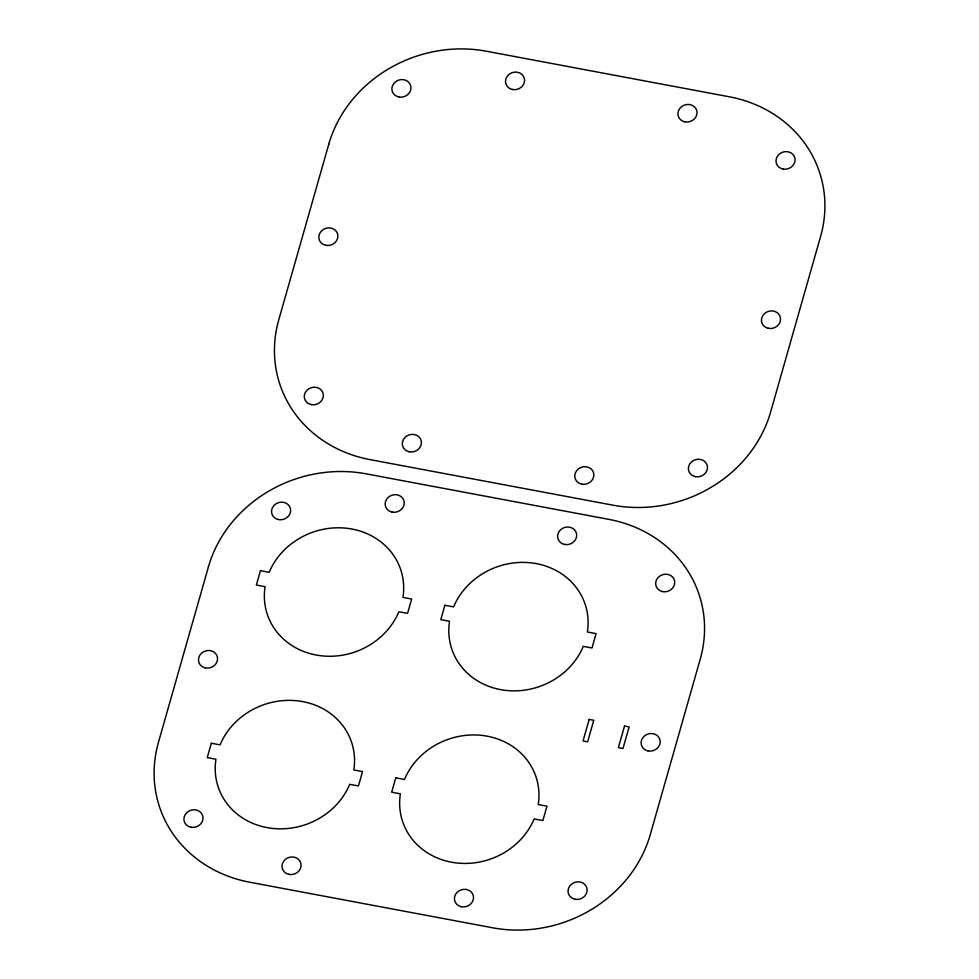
<?xml version="1.0" encoding="UTF-8"?>
<svg xmlns="http://www.w3.org/2000/svg" width="979" height="979" viewBox="0 0 979 979"><rect width="100%" height="100%" fill="white"/><g stroke="black" fill="none" stroke-linecap="round" stroke-linejoin="round"><path stroke-width="1.47" d="M208.392 566.951L158.439 742.4A130.097 117.419 -18.8 0 0 249.755 882.226L492.596 927.774A130.097 117.419 -18.8 0 0 650.264 834.646L700.218 659.197A130.097 117.419 -18.8 0 0 608.901 519.372L366.06 473.824A130.097 117.419 -18.8 0 0 208.392 566.951M328.736 144.354L278.782 319.803A130.097 117.419 -18.8 0 0 370.099 459.628L612.94 505.176A130.097 117.419 -18.8 0 0 770.608 412.049L820.561 236.6A130.097 117.419 -18.8 0 0 729.245 96.774L486.404 51.226A130.097 117.419 -18.8 0 0 328.736 144.354M211.329 743.232L207.242 757.599L215.955 759.227A70.341 63.5 -18.8 0 0 266.937 827.585A70.341 63.5 -18.8 0 0 349.711 784.314L358.424 785.953L362.511 771.599L353.798 769.959A70.341 63.5 -18.8 0 0 302.817 701.613A70.341 63.5 -18.8 0 0 220.042 744.872L211.329 743.232M260.463 570.671L256.376 585.026L265.089 586.666A70.341 63.5 -18.8 0 0 316.082 655.012A70.341 63.5 -18.8 0 0 398.857 611.753L407.57 613.38L411.657 599.026L402.944 597.398A70.341 63.5 -18.8 0 0 351.95 529.039A70.341 63.5 -18.8 0 0 269.188 572.311L260.463 570.671M395.761 777.828L391.673 792.182L400.387 793.822A70.341 63.5 -18.8 0 0 451.368 862.181A70.341 63.5 -18.8 0 0 534.142 818.909L542.868 820.549L546.955 806.182L538.23 804.554A70.341 63.5 -18.8 0 0 487.248 736.196A70.341 63.5 -18.8 0 0 404.474 779.468L395.761 777.828M444.894 605.267L440.807 619.621L449.532 621.261A70.341 63.5 -18.8 0 0 500.514 689.608A70.341 63.5 -18.8 0 0 583.288 646.348L592.001 647.976L596.089 633.621L587.376 631.981A70.341 63.5 -18.8 0 0 536.394 563.635A70.341 63.5 -18.8 0 0 453.62 606.894L444.894 605.267M589.174 719.418L583.031 740.981L587.633 741.849L593.776 720.275L589.174 719.418M624.516 726.051L618.373 747.613L622.987 748.482L629.13 726.907L624.516 726.051M311.138 404.584A9.631 8.701 -18.8 0 0 323.082 393.387A9.631 8.701 -18.8 0 0 307.21 390.034A9.631 8.701 -18.8 0 0 311.138 404.584M409.185 451.772A9.631 8.701 -18.8 0 0 421.141 440.562A9.631 8.701 -18.8 0 0 405.269 437.209A9.631 8.701 -18.8 0 0 409.185 451.772M581.624 484.103A9.631 8.701 -18.8 0 0 593.58 472.906A9.631 8.701 -18.8 0 0 577.708 469.553A9.631 8.701 -18.8 0 0 581.624 484.103M695.249 476.626A9.631 8.701 -18.8 0 0 707.205 465.429A9.631 8.701 -18.8 0 0 691.333 462.076A9.631 8.701 -18.8 0 0 695.249 476.626M782.857 168.988A9.631 8.701 -18.8 0 0 794.801 157.79A9.631 8.701 -18.8 0 0 778.941 154.437A9.631 8.701 -18.8 0 0 782.857 168.988M684.798 121.812A9.631 8.701 -18.8 0 0 696.742 110.603A9.631 8.701 -18.8 0 0 680.882 107.262A9.631 8.701 -18.8 0 0 684.798 121.812M768.319 328.295A9.631 8.701 -18.8 0 0 780.263 317.098A9.631 8.701 -18.8 0 0 764.391 313.745A9.631 8.701 -18.8 0 0 768.319 328.295M512.36 89.468A9.631 8.701 -18.8 0 0 524.303 78.259A9.631 8.701 -18.8 0 0 508.444 74.918A9.631 8.701 -18.8 0 0 512.36 89.468M325.677 245.276A9.631 8.701 -18.8 0 0 337.62 234.079A9.631 8.701 -18.8 0 0 321.761 230.726A9.631 8.701 -18.8 0 0 325.677 245.276M398.734 96.945A9.631 8.701 -18.8 0 0 410.69 85.748A9.631 8.701 -18.8 0 0 394.818 82.395A9.631 8.701 -18.8 0 0 398.734 96.945M574.906 899.224A9.631 8.701 -18.8 0 0 586.862 888.014A9.631 8.701 -18.8 0 0 570.99 884.673A9.631 8.701 -18.8 0 0 574.906 899.224M662.514 591.585A9.631 8.701 -18.8 0 0 674.458 580.388A9.631 8.701 -18.8 0 0 658.598 577.035A9.631 8.701 -18.8 0 0 662.514 591.585M647.976 750.893A9.631 8.701 -18.8 0 0 659.919 739.696A9.631 8.701 -18.8 0 0 644.06 736.343A9.631 8.701 -18.8 0 0 647.976 750.893M190.795 827.182A9.631 8.701 -18.8 0 0 202.739 815.972A9.631 8.701 -18.8 0 0 186.867 812.619A9.631 8.701 -18.8 0 0 190.795 827.182M288.842 874.357A9.631 8.701 -18.8 0 0 300.798 863.16A9.631 8.701 -18.8 0 0 284.926 859.807A9.631 8.701 -18.8 0 0 288.842 874.357M461.293 906.701A9.631 8.701 -18.8 0 0 473.236 895.504A9.631 8.701 -18.8 0 0 457.364 892.15A9.631 8.701 -18.8 0 0 461.293 906.701M564.455 544.41A9.631 8.701 -18.8 0 0 576.411 533.2A9.631 8.701 -18.8 0 0 560.539 529.847A9.631 8.701 -18.8 0 0 564.455 544.41M392.016 512.066A9.631 8.701 -18.8 0 0 403.96 500.856A9.631 8.701 -18.8 0 0 388.1 497.503A9.631 8.701 -18.8 0 0 392.016 512.066M205.333 667.874A9.631 8.701 -18.8 0 0 217.277 656.664A9.631 8.701 -18.8 0 0 201.417 653.323A9.631 8.701 -18.8 0 0 205.333 667.874M278.391 519.543A9.631 8.701 -18.8 0 0 290.347 508.346A9.631 8.701 -18.8 0 0 274.475 504.993A9.631 8.701 -18.8 0 0 278.391 519.543"/></g></svg>
